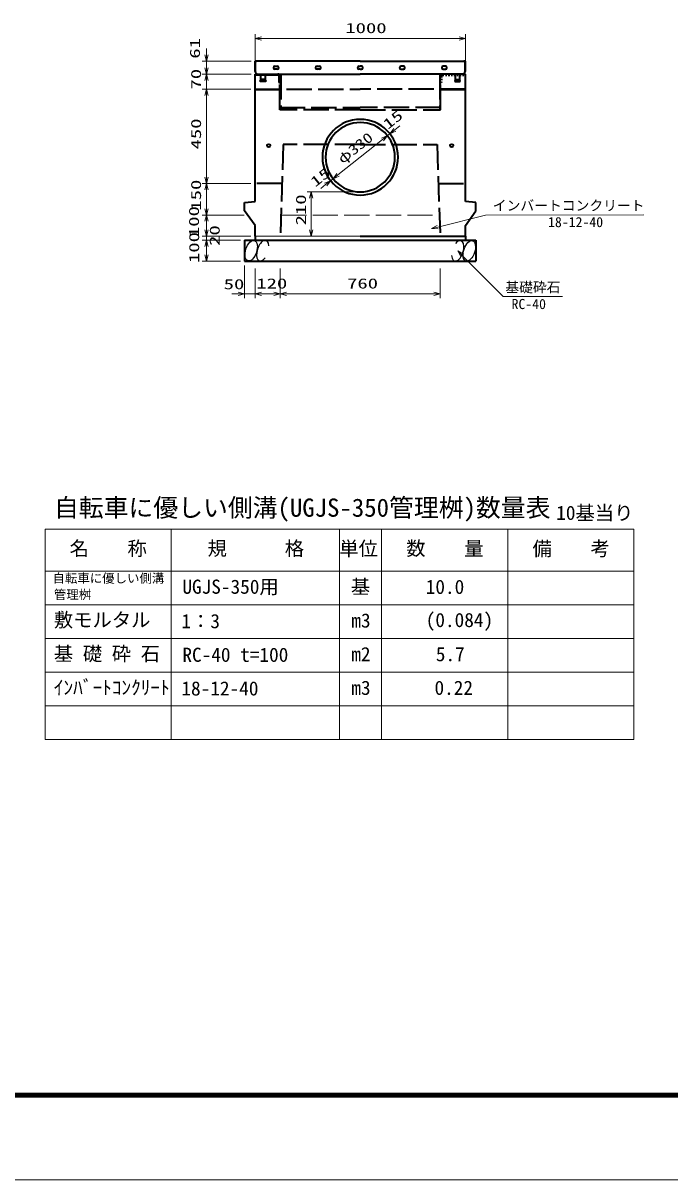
# Model space of a CAD drawing. Units: millimetres on the paper. Extents: x 0 to 841, y 0 to 594.
# Drawn here: x 342.2 to 496, y 0 to 275 of the extents above; entities that cross this region are included whole.
import ezdxf
from ezdxf.enums import TextEntityAlignment as Align

# ---------------------------------------------------------------- set-up
doc = ezdxf.new("R2010")
doc.units = ezdxf.units.MM
for name, pattern in [('DASHED', [7.5, 6, -1.5]), ('USER2', [2.709336, 0.338667, -0.338667, 0.338667, -0.338667, 0.338667, -0.338667, 0.338667, -0.338667]), ('USER3', [13.546668, 2.54, -0.846667, 2.54, -0.846667, 2.54, -0.846667, 2.54, -0.846667])]:
    doc.linetypes.add(name, pattern=pattern)
for name, color, linetype, lineweight in [('D-BMK-HTXT', 7, 'Continuous', 13), ('D-STR-DIM（寸法）', 7, 'Continuous', 13), ('D-STR-DIM（寸法）2', 7, 'Continuous', 13), ('D-STR-HTXT(基礎砕石-旗)', 7, 'Continuous', 13), ('D-STR-HTXT（旗上げ）', 7, 'Continuous', 13), ('D-STR-STRF(グリ)', 7, 'Continuous', 25), ('D-STR（構造物）', 1, 'Continuous', 35), ('D-TTL-LINE（区切線）', 7, 'Continuous', 18), ('D-TTL（外枠）', 2, 'Continuous', 140), ('製品', 1, 'Continuous', 13)]:
    doc.layers.add(name, color=color, linetype=linetype, lineweight=lineweight)
doc.styles.add('ＭＳ ゴシック', font='')
doc.styles.get('ＭＳ ゴシック').set_extended_font_data('MS Gothic')

# ---------------------------------------------------------------- blocks, each defined once
blk = doc.blocks.new('_Open30')
at = {"color": 7, "linetype": 'Continuous', "lineweight": 13}
for p, q in [((-1, 0.2679), (0, 0)), ((0, 0), (-1, -0.2679)), ((0, 0), (-1, 0))]:
    blk.add_line(p, q, dxfattribs=at)

msp = doc.modelspace()

# ---------------------------------------------------------------- linework, layer by layer
at = {"layer": 'D-BMK-HTXT'}
for p, q in [((347.417, 154.708), (347.417, 104.708)), ((347.417, 154.708), (487.417, 154.708)), ((377.417, 154.708), (377.417, 104.708)), ((417.417, 154.708), (417.417, 104.708)), ((427.417, 154.708), (427.417, 104.708)), ((457.417, 154.708), (457.417, 104.708)), ((487.417, 154.708), (487.417, 104.708)), ((347.417, 144.708), (487.417, 144.708)), ((347.417, 136.708), (487.417, 136.708)), ((347.417, 128.708), (487.417, 128.708)), ((347.417, 120.708), (487.417, 120.708)), ((347.417, 112.708), (487.417, 112.708)), ((347.417, 104.708), (487.417, 104.708))]:
    msp.add_line(p, q, dxfattribs=at)
at = {"layer": 'D-STR-DIM（寸法）'}
for p, q in [((385.773, 225.91), (385.773, 227.41)), ((393.855, 224.41), (384.773, 224.41)), ((393.855, 223.41), (384.773, 223.41)), ((393.855, 223.41), (384.773, 223.41)), ((385.773, 224.41), (385.773, 223.41)), ((385.773, 221.91), (385.773, 220.41)), ((385.773, 221.91), (385.773, 219.91)), ((393.855, 218.41), (384.773, 218.41)), ((397.355, 216.662), (397.355, 209.677)), ((397.355, 216.662), (397.355, 209.677)), ((403.355, 216.662), (403.355, 209.677)), ((403.355, 216.662), (403.355, 209.677)), ((441.355, 216.662), (441.355, 209.677)), ((397.355, 210.677), (394.855, 210.677)), ((401.855, 210.677), (398.855, 210.677)), ((398.855, 210.677), (400.355, 210.677)), ((404.855, 210.677), (439.855, 210.677))]:
    msp.add_line(p, q, dxfattribs=at)
at = {"layer": 'D-STR-DIM（寸法）2'}
for p, q in [((397.355, 263.917), (397.355, 272.4)), ((447.355, 263.917), (447.355, 272.4)), ((398.855, 271.4), (445.855, 271.4)), ((385.773, 267.467), (385.773, 268.967)), ((396.405, 265.967), (384.773, 265.967)), ((385.773, 265.967), (385.773, 262.917)), ((385.773, 264.417), (385.773, 265.917)), ((396.405, 262.917), (384.773, 262.917)), ((396.355, 262.917), (384.773, 262.917)), ((385.773, 262.917), (385.773, 259.347)), ((385.773, 261.417), (385.773, 259.917)), ((396.355, 259.347), (384.773, 259.347)), ((396.355, 259.347), (384.773, 259.347)), ((385.773, 257.847), (385.773, 256.347)), ((385.773, 257.847), (385.773, 238.41)), ((430.581, 249.685), (431.756, 250.618)), ((428.818, 248.287), (429.406, 248.753)), ((417.067, 238.964), (427.643, 247.355)), ((427.643, 247.355), (426.468, 246.422)), ((417.067, 238.964), (418.242, 239.897)), ((396.355, 236.91), (384.773, 236.91)), ((396.355, 236.91), (384.773, 236.91)), ((396.355, 236.91), (384.773, 236.91)), ((414.129, 236.634), (412.954, 235.702)), ((415.892, 238.032), (415.304, 237.566)), ((385.773, 230.91), (385.773, 235.41)), ((385.773, 230.91), (385.773, 235.41)), ((421.355, 234.91), (409.716, 234.91)), ((410.716, 233.41), (410.716, 225.91)), ((394.748, 229.41), (384.773, 229.41)), ((394.748, 229.41), (384.773, 229.41)), ((394.748, 229.41), (384.773, 229.41)), ((394.748, 229.41), (384.773, 229.41)), ((385.773, 225.91), (385.773, 227.91)), ((385.773, 225.91), (385.773, 227.91)), ((396.355, 224.41), (384.773, 224.41)), ((396.355, 224.41), (384.773, 224.41)), ((421.355, 224.41), (409.716, 224.41)), ((394.855, 217.41), (394.855, 209.677)), ((397.355, 215.662), (397.355, 209.677)), ((393.355, 210.677), (391.855, 210.677)), ((397.355, 210.677), (394.855, 210.677)), ((398.855, 210.677), (400.355, 210.677))]:
    msp.add_line(p, q, dxfattribs=at)
at = {"layer": 'D-STR-DIM（寸法）2', "color": 1, "linetype": 'DASHED'}
msp.add_line((403.566, 229.41), (441.145, 229.41), dxfattribs=at)
at = {"layer": 'D-STR-HTXT(基礎砕石-旗)'}
msp.add_lwpolyline([(470.422, 210.004), (456.318, 210.004), (446.595, 219.82)], dxfattribs=at)
at = {"layer": 'D-STR-HTXT（旗上げ）'}
msp.add_lwpolyline([(489.777, 229.457), (452.144, 229.41), (440.781, 226.545)], dxfattribs=at)
at = {"layer": 'D-STR-STRF(グリ)'}
for centre, major_axis in [((396.43, 220.933), (0.79, 2.421)), ((448.28, 220.886), (-0.79, -2.421))]:
    msp.add_ellipse(centre, major_axis=major_axis, ratio=0.5139, dxfattribs=at)
for centre, major_axis in [((399.171, 220.933), (0.79, 2.421)), ((445.539, 220.886), (-0.79, -2.421))]:
    msp.add_ellipse(centre, major_axis=major_axis, ratio=0.5139, start_param=5.3575563, end_param=10.3750652, dxfattribs=at)
at = {"layer": 'D-STR（構造物）'}
for p, q in [((397.405, 263.517), (397.405, 265.967)), ((397.405, 265.967), (397.405, 263.517)), ((422.355, 265.967), (397.405, 265.967)), ((397.405, 265.967), (397.705, 265.967)), ((402.08, 264.792), (402.63, 264.792)), ((402.63, 264.092), (402.08, 264.092)), ((412.08, 264.792), (412.63, 264.792)), ((412.63, 264.092), (412.08, 264.092)), ((422.08, 264.792), (422.355, 264.792)), ((422.355, 264.092), (422.08, 264.092)), ((422.355, 265.967), (447.305, 265.967)), ((422.63, 264.792), (422.355, 264.792)), ((422.355, 264.092), (422.63, 264.092)), ((432.63, 264.792), (432.08, 264.792)), ((432.08, 264.092), (432.63, 264.092)), ((442.63, 264.792), (442.08, 264.792)), ((442.08, 264.092), (442.63, 264.092)), ((447.305, 265.967), (447.005, 265.967)), ((447.305, 263.517), (447.305, 265.967)), ((447.305, 265.967), (447.305, 263.517)), ((397.355, 262.917), (422.355, 262.917)), ((397.355, 232.66), (397.355, 262.917)), ((447.355, 262.917), (422.355, 262.917)), ((447.355, 232.66), (447.355, 262.917)), ((394.855, 232.41), (397.355, 232.66)), ((394.855, 230.41), (394.855, 232.41)), ((449.855, 232.41), (447.355, 232.66)), ((449.855, 230.41), (449.855, 232.41)), ((397.355, 226.91), (394.855, 230.41)), ((447.355, 226.91), (449.855, 230.41)), ((397.355, 224.41), (397.355, 226.91)), ((447.355, 224.41), (447.355, 226.91)), ((394.855, 223.41), (449.855, 223.41)), ((394.855, 223.41), (394.855, 218.41)), ((394.855, 223.41), (449.855, 223.41)), ((397.355, 224.41), (397.355, 223.41)), ((422.355, 224.41), (447.355, 224.41)), ((447.355, 224.41), (447.355, 223.41)), ((449.855, 223.41), (449.855, 218.41)), ((394.855, 218.41), (449.855, 218.41))]:
    msp.add_line(p, q, dxfattribs=at)
at = {"layer": 'D-STR（構造物）', "linetype": 'USER2'}
for p, q in [((397.405, 262.692), (397.405, 262.917)), ((397.73, 262.917), (402.78, 262.917)), ((441.705, 262.467), (441.705, 260.917)), ((446.98, 262.917), (441.93, 262.917)), ((441.93, 262.692), (447.305, 262.692)), ((447.305, 262.692), (447.305, 262.917)), ((399.88, 261.167), (398.58, 261.167)), ((403.23, 259.303), (403.455, 259.303)), ((441.48, 259.303), (441.255, 259.303)), ((441.705, 260.917), (441.48, 260.917))]:
    msp.add_line(p, q, dxfattribs=at)
at = {"layer": 'D-STR（構造物）', "linetype": 'DASHED'}
for p, q in [((402.78, 262.692), (397.405, 262.692)), ((398.58, 261.417), (398.705, 261.417)), ((398.58, 261.167), (398.58, 261.417)), ((398.705, 261.417), (398.705, 262.917)), ((399.63, 261.667), (398.83, 261.667)), ((399.755, 262.917), (399.755, 261.417)), ((399.755, 261.417), (399.88, 261.417)), ((399.88, 261.417), (399.88, 261.167)), ((403.005, 262.467), (403.005, 260.917)), ((403.23, 254.434), (403.23, 262.917)), ((403.455, 262.917), (403.455, 254.434)), ((441.255, 262.917), (441.255, 254.434)), ((441.48, 254.434), (441.48, 262.917)), ((444.83, 261.417), (444.83, 261.167)), ((444.955, 261.417), (444.83, 261.417)), ((444.955, 262.917), (444.955, 261.417)), ((445.08, 261.667), (445.88, 261.667)), ((446.005, 261.417), (446.005, 262.917)), ((446.13, 261.417), (446.005, 261.417)), ((446.13, 261.167), (446.13, 261.417)), ((397.355, 259.347), (422.355, 259.347)), ((397.355, 259.278), (403.23, 259.278)), ((399.88, 261.167), (398.58, 261.167)), ((403.005, 260.917), (403.23, 260.917)), ((447.355, 259.347), (422.355, 259.347)), ((441.48, 259.278), (447.355, 259.278)), ((444.83, 261.167), (446.13, 261.167)), ((403.23, 254.984), (422.355, 254.984)), ((422.355, 254.434), (403.23, 254.434)), ((441.48, 254.984), (422.355, 254.984)), ((422.355, 254.434), (441.48, 254.434)), ((404.067, 246.15), (403.355, 224.41)), ((422.355, 246.15), (404.067, 246.15)), ((422.355, 246.15), (440.643, 246.15)), ((440.643, 246.15), (441.355, 224.41)), ((403.764, 236.91), (397.355, 236.91)), ((440.946, 236.91), (447.355, 236.91))]:
    msp.add_line(p, q, dxfattribs=at)
at = {"layer": 'D-STR（構造物）', "linetype": 'USER3'}
for p, q in [((403.23, 262.917), (405.73, 262.917)), ((441.48, 262.917), (438.98, 262.917))]:
    msp.add_line(p, q, dxfattribs=at)
at = {"layer": 'D-STR（構造物）'}
for centre in [(400.605, 245.91), (444.105, 245.91)]:
    msp.add_circle(centre, 0.375, dxfattribs=at)
for centre, radius, start, end in [((402.08, 264.442), 0.35, 90, 270), ((402.63, 264.442), 0.35, 270, 90), ((412.08, 264.442), 0.35, 90, 270), ((412.63, 264.442), 0.35, 270, 90), ((422.08, 264.442), 0.35, 90, 270), ((422.63, 264.442), 0.35, 270, 90), ((432.08, 264.442), 0.35, 90, 270), ((432.63, 264.442), 0.35, 270, 90), ((442.08, 264.442), 0.35, 90, 270), ((442.63, 264.442), 0.35, 270, 90), ((398.005, 263.517), 0.6, 180, 270), ((398.005, 263.517), 0.6, 180, 270), ((446.705, 263.517), 0.6, 270, 0), ((446.705, 263.517), 0.6, 270, 0), ((422.355, 243.16), 9, 90, 270), ((422.355, 243.16), 8.25, 90, 270), ((422.355, 243.16), 9, 270, 90), ((422.355, 243.16), 8.25, 270, 90)]:
    msp.add_arc(centre, radius, start, end, dxfattribs=at)
at = {"layer": 'D-STR（構造物）', "linetype": 'DASHED'}
for radius in [0.45, 0.225]:
    msp.add_arc((402.78, 262.467), radius, 0, 90, dxfattribs=at)
at = {"layer": 'D-STR（構造物）', "linetype": 'USER2'}
for radius in [0.45, 0.225]:
    msp.add_arc((441.93, 262.467), radius, 90, 180, dxfattribs=at)
at = {"layer": 'D-TTL-LINE（区切線）'}
msp.add_line((0, 0), (841, 0), dxfattribs=at)
at = {"layer": 'D-TTL（外枠）'}
msp.add_line((20.1, 20.1), (820.9, 20.1), dxfattribs=at)
at = {"layer": '製品'}
msp.add_line((422.355, 224.41), (397.355, 224.41), dxfattribs=at)

# ---------------------------------------------------------------- block references
at = {"layer": 'D-STR-DIM（寸法）', "xscale": 1.5, "yscale": 1.5}
for p, rotation in [((385.773, 224.41), 270), ((385.773, 223.41), 90), ((385.773, 223.41), 90), ((385.773, 218.41), 270), ((397.355, 210.677), 180), ((397.355, 210.677), 180), ((403.355, 210.677), 180)]:
    msp.add_blockref('_Open30', p, dxfattribs=dict(at, rotation=rotation))
for p in [(403.355, 210.677), (441.355, 210.677)]:
    msp.add_blockref('_Open30', p, dxfattribs=at)
at = {"layer": 'D-STR-DIM（寸法）2', "xscale": 1.5, "yscale": 1.5}
for p, rotation in [((397.355, 271.4), 180), ((385.773, 265.967), 270), ((385.773, 262.917), 270), ((385.773, 262.917), 90), ((385.773, 259.347), 90), ((385.773, 259.347), 90), ((428.818, 248.287), 38.42572), ((428.818, 248.287), 38.42572), ((429.406, 248.753), 218.42572), ((385.773, 236.91), 270), ((385.773, 236.91), 90), ((385.773, 236.91), 90), ((415.304, 237.566), 38.42572), ((415.892, 238.032), 218.42572), ((415.892, 238.032), 218.42572), ((410.716, 234.91), 90), ((385.773, 229.41), 270), ((385.773, 229.41), 270), ((385.773, 229.41), 90), ((385.773, 229.41), 90), ((385.773, 224.41), 270), ((385.773, 224.41), 270), ((410.716, 224.41), 270), ((397.355, 210.677), 180)]:
    msp.add_blockref('_Open30', p, dxfattribs=dict(at, rotation=rotation))
for p in [(447.355, 271.4), (394.855, 210.677)]:
    msp.add_blockref('_Open30', p, dxfattribs=at)
at = {"layer": 'D-STR-HTXT(基礎砕石-旗)', "xscale": 1.5, "yscale": 1.5, "rotation": 134.72505}
msp.add_blockref('_Open30', (445.539, 220.886), dxfattribs=at)
at = {"layer": 'D-STR-HTXT（旗上げ）', "xscale": 1.5, "yscale": 1.5, "rotation": 194.1476}
msp.add_blockref('_Open30', (439.327, 226.179), dxfattribs=at)

# ---------------------------------------------------------------- texts
at = {"layer": 'D-BMK-HTXT', "style": 'ＭＳ ゴシック'}
for s, height, p in [('自転車に優しい側溝(UGJS-350管理桝)数量表', 4.33, (349.538, 156.371)), ('10基当り', 3.367, (468.957, 155.904)), ('名\u3000\u3000称', 3.367, (353.253, 147.426)), ('規\u3000\u3000\u3000格', 3.367, (386.057, 147.444)), ('単位', 3.367, (417.368, 147.408)), ('数\u3000\u3000量', 3.367, (433.307, 147.444)), ('備\u3000\u3000考', 3.367, (463.324, 147.404)), ('自転車に優しい側溝', 2.165, (349.199, 141.324)), ('基', 3.367, (420.134, 138.346)), ('管理桝', 2.165, (349.531, 137.449)), ('UGJS-350用', 3.367, (380.065, 138.345)), ('10.0', 3.367, (437.931, 138.31)), ('敷モルタル', 3.367, (349.523, 130.452)), ('(0.084)', 3.367, (437.928, 130.427)), ('1：3', 3.367, (379.834, 130.158)), ('m3', 3.367, (420.241, 130.31)), ('基 礎 砕 石', 3.367, (349.523, 122.417)), ('RC-40 t=100', 3.367, (380.066, 122.158)), ('m2', 3.367, (420.232, 122.31)), ('5.7', 3.367, (440.332, 122.31)), ('ｲﾝﾊﾞｰﾄｺﾝｸﾘｰﾄ', 3.367, (349.505, 114.382)), ('18-12-40', 3.367, (379.834, 114.158)), ('m3', 3.367, (420.241, 114.31)), ('0.22', 3.367, (440.019, 114.31))]:
    msp.add_text(s, height=height, dxfattribs=at).set_placement(p, align=Align.BOTTOM_LEFT)
at = {"layer": 'D-STR-DIM（寸法）', "style": 'ＭＳ ゴシック', "width": 1.5}
for s, p in [('20', (389.673, 222.078)), ('100', (384.785, 217.998))]:
    msp.add_text(s, height=2.405, rotation=90, dxfattribs=at).set_placement(p, align=Align.BOTTOM_LEFT)
for s, p in [('120', (397.647, 211.214)), ('760', (419.23, 211.214))]:
    msp.add_text(s, height=2.405, dxfattribs=at).set_placement(p, align=Align.BOTTOM_LEFT)
at = {"layer": 'D-STR-DIM（寸法）2', "style": 'ＭＳ ゴシック', "width": 1.5}
for s, p in [('1000', (418.813, 271.938)), ('50', (389.891, 211.042))]:
    msp.add_text(s, height=2.405, dxfattribs=at).set_placement(p, align=Align.BOTTOM_LEFT)
at = {"layer": 'D-STR-DIM（寸法）2', "style": 'ＭＳ ゴシック'}
for s, rotation, width, p in [('61', 90, 1.5, (384.971, 266.586)), ('70', 90, 1.5, (385.235, 259.257)), ('15', 38.426, 1.5, (429.38, 249.073)), ('450', 90, 1.5, (385.235, 245.003)), ('φ330', 38.426, 1.3, (418.594, 240.862)), ('15', 38.426, 1.5, (412.111, 235.362)), ('150', 90, 1.5, (385.235, 230.451)), ('150', 90, 1.5, (385.235, 230.451)), ('210', 90, 1.5, (410.179, 226.951)), ('100', 90, 1.5, (384.74, 224.161)), ('100', 90, 1.5, (384.74, 224.161))]:
    msp.add_text(s, height=2.405, rotation=rotation, dxfattribs=dict(at, width=width)).set_placement(p, align=Align.BOTTOM_LEFT)
at = {"layer": 'D-STR-HTXT(基礎砕石-旗)', "style": 'ＭＳ ゴシック'}
for s, p in [('基礎砕石', (456.853, 210.313)), ('RC-40', (458.341, 206.327))]:
    msp.add_text(s, height=2.405, dxfattribs=at).set_placement(p, align=Align.BOTTOM_LEFT)
at = {"layer": 'D-STR-HTXT（旗上げ）', "style": 'ＭＳ ゴシック'}
for s, p in [('インバートコンクリート', (453.874, 229.754)), ('18-12-40', (467.017, 225.807))]:
    msp.add_text(s, height=2.405, dxfattribs=at).set_placement(p, align=Align.BOTTOM_LEFT)

doc.saveas('drawing.dxf')
